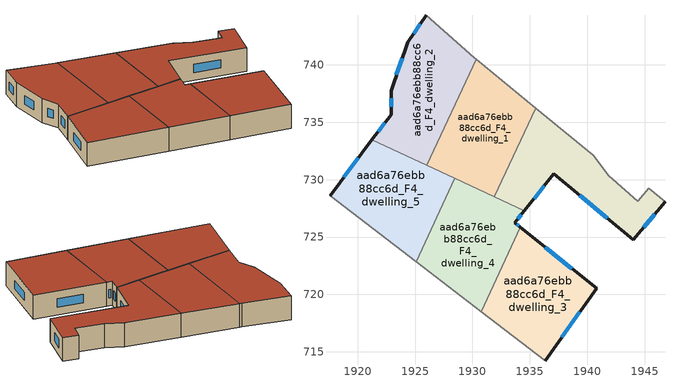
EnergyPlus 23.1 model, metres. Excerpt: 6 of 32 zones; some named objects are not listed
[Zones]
aad6a76ebb88cc6d_F4_dwelling_0
 floor to aad6a76ebb88cc6d_F3_dwelling_0 (EU_floor_Construction): 1945.36,729.25 1946.78,728.08 1944.02,724.75 1937.1,730.5 1934.53,727.28 1931.9,728.51 1935.49,736.24 1940.51,732.11 1941.87,730.33 1944.41,728.1 z12
 wall outside (EU_wall_Construction): 1934.53,727.28 1937.1,730.5 1944.02,724.75 1946.78,728.08 z12:15
 wall to aad6a76ebb88cc6d_F4_dwelling_1 (EU_wall_Construction): 1935.49,736.24 1931.9,728.51 z12:15
 wall adiabatic (EU_wall_Construction): 1946.78,728.08 1945.36,729.25 1944.41,728.1 1941.87,730.33 1940.51,732.11 1935.49,736.24 z12:15
 wall to aad6a76ebb88cc6d_F4_dwelling_4 (EU_wall_Construction): 1931.9,728.51 1934.53,727.28 z12:15
 window (EU_Window_Construction): 1944.92,725.83 1945.88,727 / 1939.35,728.63 1941.77,726.62 / 1935.37,728.33 1936.26,729.45 z12.98:14.02
 roof outside (EU_roof_Construction): 1944.02,724.75 1946.78,728.08 1945.36,729.25 1944.41,728.1 1941.87,730.33 1940.51,732.11 1935.49,736.24 1931.9,728.51 1934.53,727.28 1937.1,730.5 z15
aad6a76ebb88cc6d_F4_dwelling_1
 floor to aad6a76ebb88cc6d_F3_dwelling_1 (EU_floor_Construction): 1935.49,736.24 1931.9,728.51 1926.02,731.24 1930.32,740.5 z12
 wall to aad6a76ebb88cc6d_F4_dwelling_2 (EU_wall_Construction): 1930.32,740.5 1926.02,731.24 z12:15
 wall adiabatic (EU_wall_Construction): 1935.49,736.24 1930.32,740.5 z12:15
 wall to aad6a76ebb88cc6d_F4_dwelling_5 (EU_wall_Construction): 1926.02,731.24 1928.47,730.1 z12:15
 wall to aad6a76ebb88cc6d_F4_dwelling_4 (EU_wall_Construction): 1928.47,730.1 1931.9,728.51 z12:15
 roof outside (EU_roof_Construction): 1931.9,728.51 1935.49,736.24 1930.32,740.5 1926.02,731.24 z15
aad6a76ebb88cc6d_F4_dwelling_2
 floor to aad6a76ebb88cc6d_F3_dwelling_2 (EU_floor_Construction): 1930.15,740.64 1930.32,740.5 1926.02,731.24 1921.24,733.47 1922.91,735.68 1922.91,737.76 1924.34,741.97 1925.96,744.35 z12
 wall outside (EU_wall_Construction): 1925.96,744.35 1924.34,741.97 1922.91,737.76 1922.91,735.68 1921.24,733.47 z12:15
 wall adiabatic (EU_wall_Construction): 1930.32,740.5 1930.15,740.64 1925.96,744.35 z12:15
 wall to aad6a76ebb88cc6d_F4_dwelling_5 (EU_wall_Construction): 1921.24,733.47 1926.02,731.24 z12:15
 window (EU_Window_Construction): 1923.87,740.6 1923.37,739.13 / 1925.43,743.57 1924.86,742.74 / 1922.36,734.96 1921.78,734.19 / 1922.91,737.08 1922.91,736.35 z12.98:14.02
 roof outside (EU_roof_Construction): 1926.02,731.24 1930.32,740.5 1930.15,740.64 1925.96,744.35 1924.34,741.97 1922.91,737.76 1922.91,735.68 1921.24,733.47 z15
aad6a76ebb88cc6d_F4_dwelling_3
 floor to aad6a76ebb88cc6d_F3_dwelling_3 (EU_floor_Construction): 1940.82,720.53 1936.34,714.2 1930.76,718.48 1934.18,725.83 z12
 wall outside (EU_wall_Construction): 1936.34,714.2 1940.82,720.53 1934.18,725.83 z12:15
 wall to aad6a76ebb88cc6d_F4_dwelling_4 (EU_wall_Construction): 1934.18,725.83 1930.76,718.48 z12:15
 wall adiabatic (EU_wall_Construction): 1930.76,718.48 1936.34,714.2 z12:15
 window (EU_Window_Construction): 1938.66,722.25 1936.34,724.11 / 1937.79,716.26 1939.36,718.47 z12.98:14.02
 roof outside (EU_roof_Construction): 1936.34,714.2 1940.82,720.53 1934.18,725.83 1930.76,718.48 z15
aad6a76ebb88cc6d_F4_dwelling_4
 floor to aad6a76ebb88cc6d_F3_dwelling_4 (EU_floor_Construction): 1934.53,727.28 1933.69,726.23 1934.18,725.83 1930.76,718.48 1925.09,722.84 1928.47,730.11 z12
 wall outside (EU_wall_Construction): 1934.18,725.83 1933.69,726.23 1934.53,727.28 z12:15
 wall to aad6a76ebb88cc6d_F4_dwelling_5 (EU_wall_Construction): 1928.47,730.11 1925.09,722.84 z12:15
 wall adiabatic (EU_wall_Construction): 1925.09,722.84 1930.76,718.48 z12:15
 window (EU_Window_Construction): 1933.96,726.57 1934.26,726.94 / 1934.02,725.96 1933.85,726.1 z12.98:14.02
 roof outside (EU_roof_Construction): 1930.76,718.48 1934.18,725.83 1933.69,726.23 1934.53,727.28 1928.47,730.11 1925.09,722.84 z15
aad6a76ebb88cc6d_F4_dwelling_5
 floor to aad6a76ebb88cc6d_F3_dwelling_5 (EU_floor_Construction): 1928.47,730.11 1925.09,722.84 1917.58,728.62 1921.24,733.47 z12
 wall outside (EU_wall_Construction): 1921.24,733.47 1917.58,728.62 z12:15
 wall adiabatic (EU_wall_Construction): 1917.58,728.62 1925.09,722.84 z12:15
 window (EU_Window_Construction): 1920.05,731.89 1918.77,730.2 z12.98:14.02
 roof outside (EU_roof_Construction): 1925.09,722.84 1928.47,730.11 1921.24,733.47 1917.58,728.62 z15
[Building]
EU S2 Campaign: North Axis=0; Terrain=City; Solar Distribution=FullExterior
[Site:Location]
Bologna: Latitude=44.5; Longitude=11.25; Time Zone=1; Elevation=37
[SizingPeriod:WeatherFileDays]
AnnualSizingPeriod: Begin Month=1; Begin Day of Month=1; End Month=12; End Day of Month=31; Day of Week for Start Day=Monday; Use Weather File Daylight Saving Period=No; Use Weather File Rain and Snow Indicators=No
[MATERIAL]
EU_InternalMass_Material: Roughness=MediumRough; Thickness=0.1; Conductivity=1; Density=1800; Specific Heat=900; Thermal Absorptance=0.9; Solar Absorptance=0.7; Visible Absorptance=0.7
[MATERIAL:NOMASS] Roughness=MediumRough; Thermal Absorptance=0.9; Solar Absorptance=0.7; Visible Absorptance=0.7
Name | Thermal Resistance
EU_wall_NoMass | 0.905828
EU_roof_NoMass | 0.37593
EU_floor_NoMass | 0.67114
[WINDOWMATERIAL:SIMPLEGLAZINGSYSTEM]
EU_Window_SimpleGlazing: UFactor=4.52486; Solar Heat Gain Coefficient=0.85; Visible Transmittance=0.85
[CONSTRUCTION]
EU_wall_Construction: EU_wall_NoMass
EU_roof_Construction: EU_roof_NoMass
EU_floor_Construction: EU_floor_NoMass
EU_Window_Construction: EU_Window_SimpleGlazing
EU_InternalMass_Construction: EU_InternalMass_Material
[ZONE] Type=1; Multiplier=1; Ceiling Height=autocalculate; Floor Area=autocalculate; Part of Total Floor Area=Yes
Name | Volume
aad6a76ebb88cc6d_F4_dwelling_0 | 182.143
aad6a76ebb88cc6d_F4_dwelling_1 | 182.164
aad6a76ebb88cc6d_F4_dwelling_2 | 182.155
aad6a76ebb88cc6d_F4_dwelling_3 | 182.131
aad6a76ebb88cc6d_F4_dwelling_4 | 182.153
aad6a76ebb88cc6d_F4_dwelling_5 | 182.132
[INTERNALMASS] Construction=EU_InternalMass_Construction
Name | Zone or ZoneList | Surface Area
aad6a76ebb88cc6d_F4_dwelling_0_EU_InternalMass | aad6a76ebb88cc6d_F4_dwelling_0 | 60.7139
aad6a76ebb88cc6d_F4_dwelling_1_EU_InternalMass | aad6a76ebb88cc6d_F4_dwelling_1 | 60.7214
aad6a76ebb88cc6d_F4_dwelling_2_EU_InternalMass | aad6a76ebb88cc6d_F4_dwelling_2 | 60.7185
aad6a76ebb88cc6d_F4_dwelling_3_EU_InternalMass | aad6a76ebb88cc6d_F4_dwelling_3 | 60.7103
aad6a76ebb88cc6d_F4_dwelling_4_EU_InternalMass | aad6a76ebb88cc6d_F4_dwelling_4 | 60.7177
aad6a76ebb88cc6d_F4_dwelling_5_EU_InternalMass | aad6a76ebb88cc6d_F4_dwelling_5 | 60.7109
[OTHEREQUIPMENT] Fuel Type=Electricity; Design Level Calculation Method=Watts/Area; Power per Zone Floor Area=1; Fraction Latent=0; Fraction Radiant=0; Fraction Lost=0; Carbon Dioxide Generation Rate=0; EndUse Subcategory=EU_Step8_InternalGains
Name | Zone or ZoneList or Space or SpaceList | Schedule
EU_Step8_InternalGain_aad6a76ebb88cc6d_F4_dwelling_0_f000 | aad6a76ebb88cc6d_F4_dwelling_0 | EU_Step8_GainSchedule_aad6a76ebb88cc6d_F4_dwelling_0_f000
EU_Step8_InternalGain_aad6a76ebb88cc6d_F4_dwelling_1_f000 | aad6a76ebb88cc6d_F4_dwelling_1 | EU_Step8_GainSchedule_aad6a76ebb88cc6d_F4_dwelling_1_f000
EU_Step8_InternalGain_aad6a76ebb88cc6d_F4_dwelling_2_f000 | aad6a76ebb88cc6d_F4_dwelling_2 | EU_Step8_GainSchedule_aad6a76ebb88cc6d_F4_dwelling_2_f000
EU_Step8_InternalGain_aad6a76ebb88cc6d_F4_dwelling_3_f000 | aad6a76ebb88cc6d_F4_dwelling_3 | EU_Step8_GainSchedule_aad6a76ebb88cc6d_F4_dwelling_3_f000
EU_Step8_InternalGain_aad6a76ebb88cc6d_F4_dwelling_4_f000 | aad6a76ebb88cc6d_F4_dwelling_4 | EU_Step8_GainSchedule_aad6a76ebb88cc6d_F4_dwelling_4_f000
EU_Step8_InternalGain_aad6a76ebb88cc6d_F4_dwelling_5_f000 | aad6a76ebb88cc6d_F4_dwelling_5 | EU_Step8_GainSchedule_aad6a76ebb88cc6d_F4_dwelling_5_f000
[ZONEVENTILATION:DESIGNFLOWRATE] Schedule=EU_AlwaysOn; Design Flow Rate Calculation Method=AirChanges/Hour; Air Changes per Hour=0.73129; Ventilation Type=Natural; Fan Pressure Rise=0; Fan Total Efficiency=1; Constant Term Coefficient=1; Temperature Term Coefficient=0; Velocity Term Coefficient=0; Velocity Squared Term Coefficient=0; Minimum Indoor Temperature=-100; Maximum Indoor Temperature=100; Delta Temperature=-100; Minimum Outdoor Temperature=-100; Maximum Outdoor Temperature=100; Maximum Wind Speed=40
Name | Zone or ZoneList or Space or SpaceList
EU_ConstantAir_aad6a76ebb88cc6d_F4_dwelling_0 | aad6a76ebb88cc6d_F4_dwelling_0
EU_ConstantAir_aad6a76ebb88cc6d_F4_dwelling_1 | aad6a76ebb88cc6d_F4_dwelling_1
EU_ConstantAir_aad6a76ebb88cc6d_F4_dwelling_2 | aad6a76ebb88cc6d_F4_dwelling_2
EU_ConstantAir_aad6a76ebb88cc6d_F4_dwelling_3 | aad6a76ebb88cc6d_F4_dwelling_3
EU_ConstantAir_aad6a76ebb88cc6d_F4_dwelling_4 | aad6a76ebb88cc6d_F4_dwelling_4
EU_ConstantAir_aad6a76ebb88cc6d_F4_dwelling_5 | aad6a76ebb88cc6d_F4_dwelling_5
[HVACTEMPLATE:ZONE:IDEALLOADSAIRSYSTEM] System Availability Schedule=EU_AlwaysOn; Maximum Heating Supply Air Temperature=50; Minimum Cooling Supply Air Temperature=13; Maximum Heating Supply Air Humidity Ratio=0.0156; Minimum Cooling Supply Air Humidity Ratio=0.0077; Heating Limit=NoLimit; Cooling Limit=NoLimit; Heating Availability Schedule=EU_AlwaysOn; Cooling Availability Schedule=EU_CoolingOff; Dehumidification Control Type=ConstantSensibleHeatRatio; Cooling Sensible Heat Ratio=0.7; Dehumidification Setpoint=60; Humidification Control Type=None; Humidification Setpoint=30; Outdoor Air Method=None; Outdoor Air Flow Rate per Person=0.00944; Outdoor Air Flow Rate per Zone Floor Area=0; Outdoor Air Flow Rate per Zone=0; Demand Controlled Ventilation Type=None; Outdoor Air Economizer Type=NoEconomizer; Heat Recovery Type=None; Sensible Heat Recovery Effectiveness=0.7; Latent Heat Recovery Effectiveness=0.65
Name | Template Thermostat
aad6a76ebb88cc6d_F4_dwelling_0 | EU_HeatOnly_aad6a76ebb88cc6d_F4_dwelling_0
aad6a76ebb88cc6d_F4_dwelling_1 | EU_HeatOnly_aad6a76ebb88cc6d_F4_dwelling_1
aad6a76ebb88cc6d_F4_dwelling_2 | EU_HeatOnly_aad6a76ebb88cc6d_F4_dwelling_2
aad6a76ebb88cc6d_F4_dwelling_3 | EU_HeatOnly_aad6a76ebb88cc6d_F4_dwelling_3
aad6a76ebb88cc6d_F4_dwelling_4 | EU_HeatOnly_aad6a76ebb88cc6d_F4_dwelling_4
aad6a76ebb88cc6d_F4_dwelling_5 | EU_HeatOnly_aad6a76ebb88cc6d_F4_dwelling_5
[SIZING:ZONE] Zone Cooling Design Supply Air Temperature Input Method=SupplyAirTemperature; Zone Cooling Design Supply Air Temperature=13; Zone Heating Design Supply Air Temperature Input Method=SupplyAirTemperature; Zone Heating Design Supply Air Temperature=50; Zone Cooling Design Supply Air Humidity Ratio=0.008; Zone Heating Design Supply Air Humidity Ratio=0.008; Cooling Design Air Flow Method=DesignDay; Cooling Design Air Flow Rate=0; Cooling Minimum Air Flow per Zone Floor Area=0.000762; Cooling Minimum Air Flow=0; Cooling Minimum Air Flow Fraction=0.2; Heating Design Air Flow Method=DesignDay; Heating Design Air Flow Rate=0; Heating Maximum Air Flow per Zone Floor Area=0.002032; Heating Maximum Air Flow=0.141576; Heating Maximum Air Flow Fraction=0.3; Account for Dedicated Outdoor Air System=No; Dedicated Outdoor Air System Control Strategy=NeutralSupplyAir; Dedicated Outdoor Air Low Setpoint Temperature for Design=autosize; Dedicated Outdoor Air High Setpoint Temperature for Design=autosize; Zone Load Sizing Method=Sensible Load Only No Latent Load; Zone Latent Cooling Design Supply Air Humidity Ratio Input Method=HumidityRatioDifference; Zone Cooling Design Supply Air Humidity Ratio Difference=0.005; Zone Latent Heating Design Supply Air Humidity Ratio Input Method=HumidityRatioDifference; Zone Humidification Design Supply Air Humidity Ratio Difference=0.005
aad6a76ebb88cc6d_F4_dwelling_0; aad6a76ebb88cc6d_F4_dwelling_1; aad6a76ebb88cc6d_F4_dwelling_2; aad6a76ebb88cc6d_F4_dwelling_3; aad6a76ebb88cc6d_F4_dwelling_4; aad6a76ebb88cc6d_F4_dwelling_5
[SCHEDULE:CONSTANT]
Name | Hourly Value
EU_AlwaysOn | 1
EU_CoolingOff | 0
[SCHEDULE:FILE] Column Number=1; Rows to Skip at Top=0; Number of Hours of Data=8760; Column Separator=Comma; Interpolate to Timestep=No; Minutes per Item=60; Adjust Schedule for Daylight Savings=Yes
Name | File
EU_Step8_GainSchedule_aad6a76ebb88cc6d_F4_dwelling_0_f000 | ../../schedules/aad6a76ebb88cc6d/aad6a76ebb88cc6d_F4_dwelling_0_f000_gain.csv
EU_Step8_GainSchedule_aad6a76ebb88cc6d_F4_dwelling_1_f000 | ../../schedules/aad6a76ebb88cc6d/aad6a76ebb88cc6d_F4_dwelling_1_f000_gain.csv
EU_Step8_GainSchedule_aad6a76ebb88cc6d_F4_dwelling_2_f000 | ../../schedules/aad6a76ebb88cc6d/aad6a76ebb88cc6d_F4_dwelling_2_f000_gain.csv
EU_Step8_GainSchedule_aad6a76ebb88cc6d_F4_dwelling_3_f000 | ../../schedules/aad6a76ebb88cc6d/aad6a76ebb88cc6d_F4_dwelling_3_f000_gain.csv
EU_Step8_GainSchedule_aad6a76ebb88cc6d_F4_dwelling_4_f000 | ../../schedules/aad6a76ebb88cc6d/aad6a76ebb88cc6d_F4_dwelling_4_f000_gain.csv
EU_Step8_GainSchedule_aad6a76ebb88cc6d_F4_dwelling_5_f000 | ../../schedules/aad6a76ebb88cc6d/aad6a76ebb88cc6d_F4_dwelling_5_f000_gain.csv
